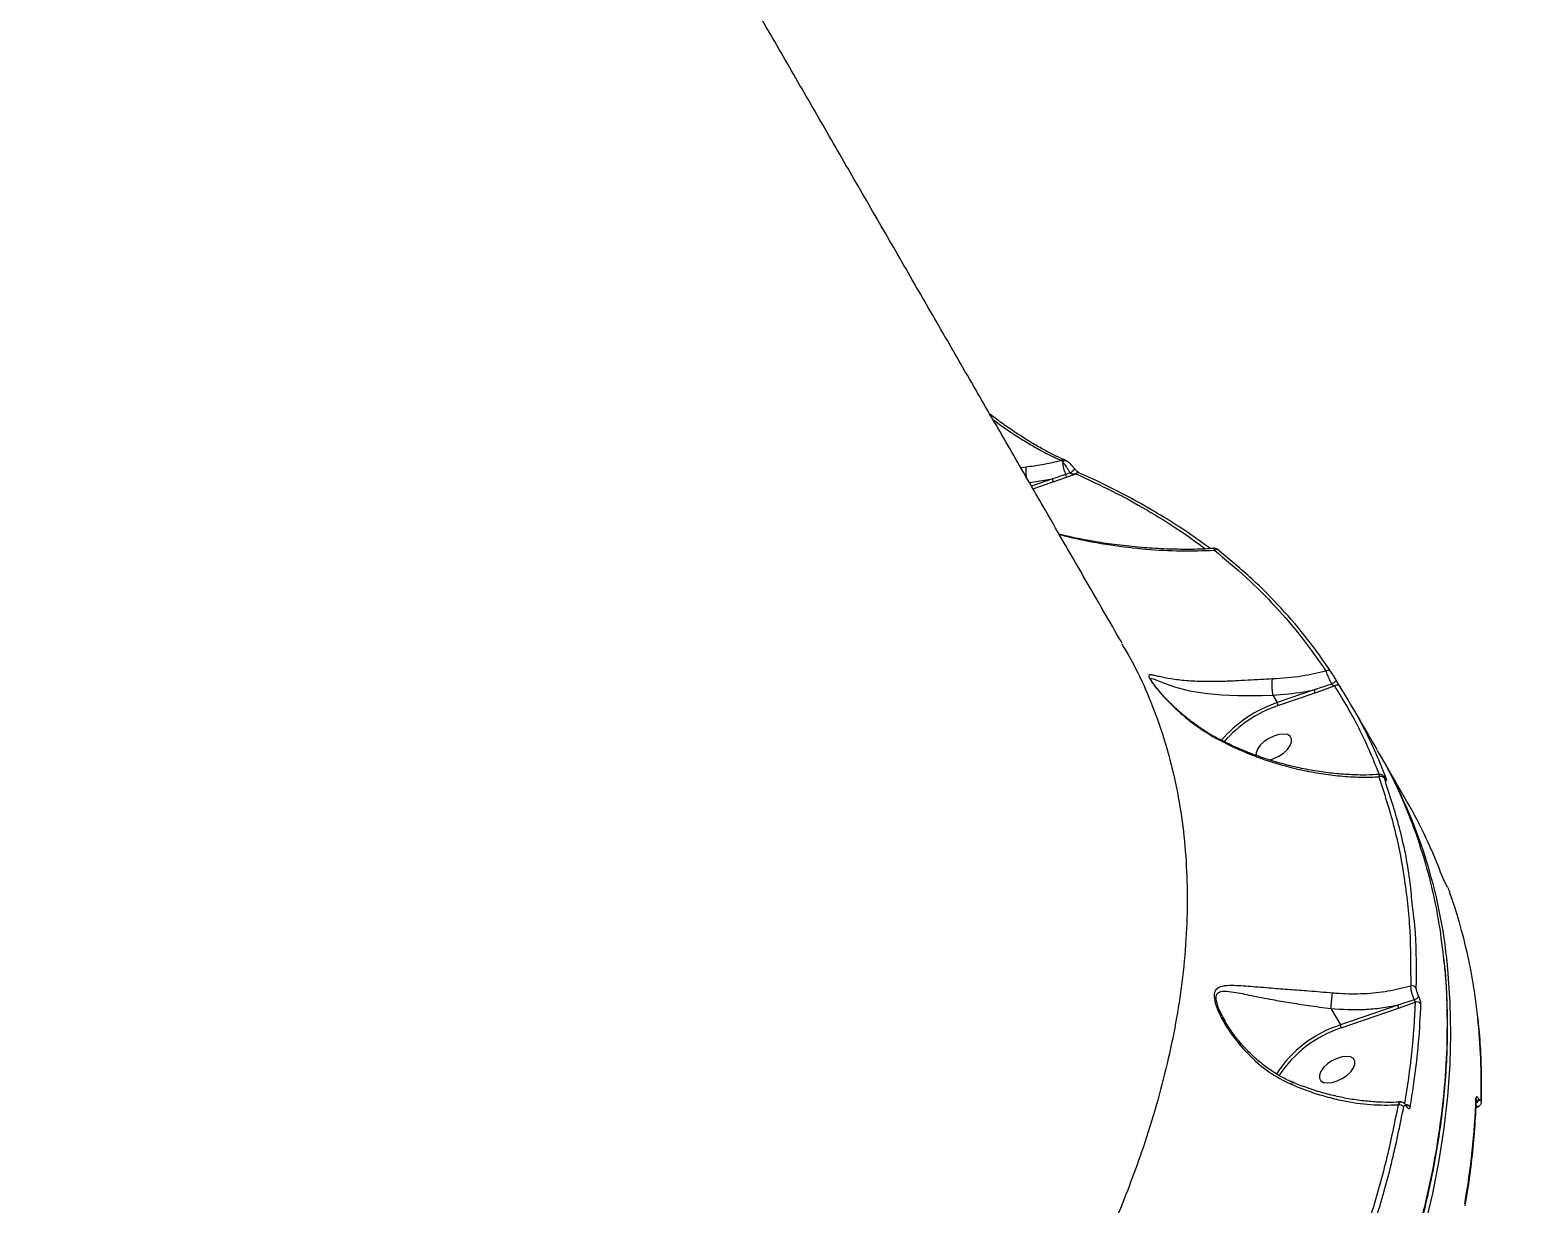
# Model space of a CAD drawing. Header units: millimetres. Extents: x -10881 to 8954, y -8695 to 5624.
# Drawn here: x 2445 to 2786.4, y -2293.9 to -2027.7 of the extents above; entities that cross this region are included whole.
import ezdxf

# ---------------------------------------------------------------- set-up
doc = ezdxf.new("R2010")
doc.units = ezdxf.units.MM
for name, color, linetype in [('DIKOM_ОБЪЕКТ', 7, 'Continuous'), ('DIKOM_РАЗМЕР_ЗОНА', 7, 'Continuous'), ('DIKOM_РАЗМЕР_ОБЪЕКТА', 7, 'Continuous')]:
    doc.layers.add(name, color=color, linetype=linetype)
doc.styles.add('style1', font='arial.ttf', dxfattribs={"width": 0.8})
doc.dimstyles.new('1-50', dxfattribs={"dimtxt": 300, "dimasz": 200, "dimexe": 100, "dimexo": 0, "dimgap": 100, "dimtad": 1, "dimtxsty": 'style1', "dimcen": 200, "dimclrd": 7, "dimclre": 7, "dimclrt": 7, "dimadec": 1, "dimazin": 2, "dimtfac": 1, "dimtmove": 0, "dimatfit": 2, "dimfxl": 0, "dimlwd": 25, "dimlwe": 18, "dimarcsym": 0})

# ---------------------------------------------------------------- blocks, each defined once
blk = doc.blocks.new('*D10')
at = {"layer": 'Defpoints', "color": 0, "transparency": 16777216}
for p in [(-7152.73, 2730.8), (7385.22, 911.28), (7385.22, -7693.77)]:
    blk.add_point(p, dxfattribs=at)
at = {"layer": 'DIKOM_РАЗМЕР_ОБЪЕКТА', "color": 7, "lineweight": 18, "transparency": 16777216}
for p, q in [((-7152.73, 2730.8), (-7152.73, -7793.77)), ((7385.22, 911.28), (7385.22, -7793.77))]:
    blk.add_line(p, q, dxfattribs=at)
at = {"layer": 'DIKOM_РАЗМЕР_ОБЪЕКТА', "color": 7, "lineweight": 25, "transparency": 16777216}
blk.add_line((-6952.73, -7693.77), (7185.22, -7693.77), dxfattribs=at)
at = {"layer": 'DIKOM_РАЗМЕР_ОБЪЕКТА', "color": 7, "transparency": 16777216}
for points in [[(-6952.73, -7660.43), (-6952.73, -7727.1), (-7152.73, -7693.77)], [(7185.22, -7660.43), (7185.22, -7727.1), (7385.22, -7693.77)]]:
    blk.add_solid(points, dxfattribs=at)
at = {"layer": 'DIKOM_РАЗМЕР_ОБЪЕКТА', "color": 7, "transparency": 16777216, "insert": (116.24, -7440.59), "char_height": 300, "attachment_point": 5, "style": 'style1'}
blk.add_mtext('14500', dxfattribs=at)
blk = doc.blocks.new('*D12')
at = {"layer": 'Defpoints', "color": 0, "transparency": 16777216}
for p in [(-9113.32, 3014.05), (8954.2, 2756.48), (8954.2, -8594.51)]:
    blk.add_point(p, dxfattribs=at)
at = {"layer": 'DIKOM_РАЗМЕР_ЗОНА', "color": 7, "lineweight": 18, "transparency": 16777216}
for p, q in [((-9113.32, 3014.05), (-9113.32, -8694.51)), ((8954.2, 2756.48), (8954.2, -8694.51))]:
    blk.add_line(p, q, dxfattribs=at)
at = {"layer": 'DIKOM_РАЗМЕР_ЗОНА', "color": 7, "lineweight": 25, "transparency": 16777216}
blk.add_line((-8913.32, -8594.51), (8754.2, -8594.51), dxfattribs=at)
at = {"layer": 'DIKOM_РАЗМЕР_ЗОНА', "color": 7, "transparency": 16777216}
for points in [[(-8913.32, -8561.18), (-8913.32, -8627.85), (-9113.32, -8594.51)], [(8754.2, -8561.18), (8754.2, -8627.85), (8954.2, -8594.51)]]:
    blk.add_solid(points, dxfattribs=at)
at = {"layer": 'DIKOM_РАЗМЕР_ЗОНА', "color": 7, "transparency": 16777216, "insert": (-79.56, -8341.34), "char_height": 300, "attachment_point": 5, "style": 'style1'}
blk.add_mtext('18000', dxfattribs=at)

msp = doc.modelspace()

# ---------------------------------------------------------------- linework, layer by layer
at = {"layer": 'DIKOM_ОБЪЕКТ', "color": 7, "linetype": 'Continuous', "lineweight": 15}
for p, q in [((2670.856, -2126.827), (2669.622, -2126.981)), ((2678.825, -2125.341), (2679.112, -2125.665)), ((2671.565, -2130.346), (2676.786, -2129.498)), ((2676.786, -2129.498), (2672.025, -2131.142)), ((2672.376, -2131.752), (2676.968, -2130.165)), ((2676.968, -2130.165), (2679.947, -2129.126)), ((2680.807, -2128.155), (2679.785, -2128.502)), ((2679.947, -2129.126), (2682.114, -2128.368)), ((2736.154, -2177.337), (2727.751, -2180.24)), ((2727.933, -2180.908), (2736.337, -2178.005)), ((2736.337, -2178.005), (2740.777, -2176.452)), ((2726.773, -2178.545), (2726.774, -2178.549)), ((2726.774, -2178.549), (2727.751, -2180.24)), ((2757.178, -2202.624), (2751.392, -2192.603)), ((2766.224, -2221.814), (2766.18, -2221.738)), ((2766.18, -2221.738), (2766.2, -2221.781)), ((2766.2, -2221.781), (2766.244, -2221.857)), ((2766.224, -2221.814), (2766.244, -2221.857)), ((2739.941, -2249.617), (2742.083, -2253.327)), ((2755.085, -2248.836), (2742.083, -2253.327)), ((2742.268, -2253.994), (2755.268, -2249.504)), ((2758.817, -2247.596), (2755.085, -2248.836)), ((2755.268, -2249.504), (2759.033, -2248.185)), ((2716.001, -2252.466), (2715.66, -2251.849)), ((2772.93, -2270.257), (2772.93, -2270.259)), ((2773.528, -2270.168), (2773.504, -2270.127)), ((2757.095, -2271.639), (2757.104, -2271.653)), ((2772.831, -2272.088), (2773.415, -2271.808))]:
    msp.add_line(p, q, dxfattribs=at)
at = {"layer": 'DIKOM_ОБЪЕКТ', "color": 7, "linetype": 'Continuous', "lineweight": 15, "flags": 128}
for points in [[(2679.582, -2125.221), (2679.57, -2125.216), (2679.508, -2125.194)], [(2681.757, -2127.121), (2681.781, -2127.206), (2681.748, -2127.345), (2681.648, -2127.509), (2681.49, -2127.687), (2681.285, -2127.863), (2681.051, -2128.024), (2680.807, -2128.155)], [(2714.68, -2145.901), (2714.588, -2145.773), (2714.507, -2145.696)], [(2699.3, -2175.355), (2699.181, -2175.154), (2699.137, -2175.05), (2699.145, -2174.751), (2699.745, -2174.855), (2700.645, -2175.223), (2701.752, -2175.687), (2704.49, -2176.664), (2707.877, -2177.531), (2711.959, -2178.18), (2715.194, -2178.461), (2718.824, -2178.597), (2721.475, -2178.612), (2724.275, -2178.583), (2726.772, -2178.545), (2726.773, -2178.545), (2726.773, -2178.545)], [(2741.067, -2175.035), (2741.093, -2175.126), (2741.067, -2175.241), (2740.99, -2175.375), (2740.867, -2175.518), (2740.706, -2175.663), (2740.515, -2175.802), (2740.306, -2175.925), (2740.092, -2176.026)], [(2728.167, -2192.378), (2729.218, -2191.663), (2730.09, -2190.843), (2730.712, -2189.985), (2731.034, -2189.158), (2731.031, -2188.429), (2730.701, -2187.858), (2730.072, -2187.49), (2729.195, -2187.356), (2728.14, -2187.466), (2726.994, -2187.811), (2725.85, -2188.364), (2724.799, -2189.079), (2723.927, -2189.899), (2723.304, -2190.757), (2722.982, -2191.584), (2722.968, -2192.231)], [(2725.987, -2193.252), (2727.022, -2192.931), (2728.167, -2192.378)], [(2761.234, -2299.072), (2763.011, -2291.522), (2764.472, -2284.066), (2765.615, -2276.709), (2766.441, -2269.459), (2766.947, -2262.32), (2767.133, -2255.3), (2767.001, -2248.404), (2766.548, -2241.638), (2766.363, -2239.75)], [(2742.499, -2265.465), (2743.55, -2264.75), (2744.422, -2263.93), (2745.044, -2263.072), (2745.367, -2262.245), (2745.363, -2261.516), (2745.033, -2260.945), (2744.404, -2260.577), (2743.527, -2260.443), (2742.473, -2260.553), (2741.327, -2260.898), (2740.182, -2261.45), (2739.131, -2262.166), (2738.259, -2262.985), (2737.636, -2263.844), (2737.314, -2264.67), (2737.318, -2265.399), (2737.648, -2265.97), (2738.277, -2266.338), (2739.154, -2266.473), (2740.208, -2266.363), (2741.354, -2266.018), (2742.499, -2265.465)]]:
    msp.add_lwpolyline(points, dxfattribs=at)
at = {"layer": 'DIKOM_ОБЪЕКТ', "color": 7, "linetype": 'Continuous', "lineweight": 15}
for centre, radius, start, end in [((2679.313, -2125.949), 0.779, 75.52057, 128.74862), ((2679.702, -2126.13), 0.751, 65.74747, 141.76354), ((2687.205, -2125.244), 8.104, 182.9744, 203.70579), ((2675.658, -2130.165), 1.31, 359.97655, 30.61205), ((2678.633, -2129.135), 1.314, 0.40053, 28.77388), ((2682.665, -2128.928), 0.786, 70.02915, 134.50538), ((2714.008, -2146.39), 0.854, 54.28742, 124.7849), ((2739.282, -2173.846), 0.906, 34.1714, 121.32365), ((2735.027, -2178.005), 1.31, 359.97655, 30.61205), ((2741.306, -2177.209), 0.924, 34.64294, 124.92284), ((2737.252, -2208.077), 29.414, 108.84562, 139.01301), ((2737.381, -2208.255), 28.933, 109.05835, 138.51965), ((2726.623, -2180.907), 1.31, 359.97694, 30.61134), ((2648.915, -2251.093), 117.994, 5.51672, 29.71629), ((2751.25, -2197.929), 0.978, 34.66042, 117.18426), ((2751.842, -2197.971), 0.802, 30.6938, 65.47057), ((2659.73, -2258.843), 112.502, 20.32933, 29.98072), ((2649.953, -2264.288), 123.937, 5.85056, 19.38685), ((2758.39, -2245.58), 1.102, 34.55973, 109.40911), ((2753.957, -2249.503), 1.31, 359.97655, 30.61205), ((2758.403, -2246.044), 1.607, 284.91547, 333.0022), ((2759.449, -2249.216), 1.111, 34.61448, 111.94427), ((2750.326, -2279.103), 27.062, 107.73356, 147.22304), ((2740.939, -2254.004), 1.33, 0.44036, 30.61744), ((2630.414, -2266.583), 143.608, 358.50277, 5.96656), ((2750.545, -2279.349), 26.672, 108.07879, 147.04331), ((2599.808, -2263.703), 173.137, 349.95979, 357.95485), ((2772.237, -2270.234), 0.694, 358.35774, 30.5677), ((2772.427, -2269.922), 1.128, 294.51682, 347.41278), ((2772.414, -2269.886), 1.116, 295.61239, 347.51946), ((2773.374, -2270.689), 0.696, 358.79785, 30.52525), ((2755.48, -2272.564), 1.169, 34.16016, 105.01594), ((2756.953, -2272.563), 1.129, 33.39293, 92.78145), ((2756.733, -2271.884), 0.437, 354.70303, 31.90256)]:
    msp.add_arc(centre, radius, start, end, dxfattribs=at)
for points, knots in [([(2692.642, -2166.849), (2692.356, -2166.354), (2689.729, -2161.805), (2684.695, -2153.087), (2677.538, -2140.691), (2670.308, -2128.17), (2663.018, -2115.544), (2655.669, -2102.815), (2648.263, -2089.988), (2640.803, -2077.068), (2633.293, -2064.062), (2625.736, -2050.973), (2618.134, -2037.807), (2610.491, -2024.569), (2602.809, -2011.265), (2595.093, -1997.899), (2587.343, -1984.477), (2580.016, -1971.786), (2575.261, -1963.55), (2573.108, -1959.822)], [0, 0, 0, 0, 0.0076671, 0.0703655, 0.1330639, 0.1957625, 0.2584611, 0.3211598, 0.3838585, 0.4465573, 0.5092562, 0.5719551, 0.6346541, 0.6973531, 0.7600522, 0.8227512, 0.8854504, 0.9481495, 1, 1, 1, 1]), ([(2679.512, -2125.183), (2679.439, -2125.154), (2678.669, -2124.843), (2677.041, -2124.053), (2674.634, -2122.8), (2672.072, -2121.321), (2669.405, -2119.657), (2666.651, -2117.803), (2664.381, -2116.197), (2663.02, -2115.155), (2662.614, -2114.843)], [0, 0, 0, 0, 0.0157881, 0.167472, 0.3206175, 0.4746111, 0.6287892, 0.7824278, 0.9350505, 1, 1, 1, 1]), ([(2663.291, -2116.017), (2663.53, -2116.196), (2665.759, -2117.874), (2668.908, -2119.956), (2672.616, -2122.203), (2675.696, -2123.906), (2677.669, -2124.811), (2678.825, -2125.341)], [0, 0, 0, 0, 0.041493, 0.3884836, 0.5665839, 0.7460188, 1, 1, 1, 1]), ([(2670.948, -2129.278), (2670.928, -2129.133), (2670.871, -2128.712), (2670.823, -2128.005), (2670.812, -2127.345), (2670.835, -2126.986), (2670.853, -2126.851), (2670.856, -2126.827)], [0, 0, 0, 0, 0.1547208, 0.4473644, 0.7400092, 0.9535904, 1, 1, 1, 1]), ([(2678.825, -2125.341), (2677.36, -2125.703), (2674.753, -2126.346), (2672.042, -2126.681), (2670.856, -2126.827)], [0, 0, 0, 0, 0.5623929, 1, 1, 1, 1]), ([(2679.112, -2125.665), (2679.242, -2125.827), (2679.527, -2126.182), (2679.995, -2126.848), (2680.449, -2127.545), (2680.685, -2127.948), (2680.807, -2128.155)], [0, 0, 0, 0, 0.2543422, 0.5586974, 0.7734627, 1, 1, 1, 1]), ([(2680.103, -2125.502), (2680.009, -2125.442), (2679.835, -2125.33), (2679.656, -2125.268), (2679.574, -2125.24)], [0, 0, 0, 0, 0.5424799, 1, 1, 1, 1]), ([(2681.141, -2126.374), (2681.026, -2126.256), (2680.716, -2125.941), (2680.328, -2125.621), (2680.067, -2125.496), (2680.002, -2125.464)], [0, 0, 0, 0, 0.3077419, 0.8266792, 1, 1, 1, 1]), ([(2681.757, -2127.121), (2681.756, -2127.12), (2681.638, -2126.919), (2681.421, -2126.647), (2681.195, -2126.426), (2681.141, -2126.374)], [0, 0, 0, 0, 0.0074088, 0.7629888, 1, 1, 1, 1]), ([(2679.785, -2128.502), (2679.483, -2128.605), (2678.485, -2128.942), (2677.484, -2129.269), (2676.786, -2129.498)], [0, 0, 0, 0, 0.3030029, 1, 1, 1, 1]), ([(2680.807, -2128.155), (2680.831, -2128.176), (2680.875, -2128.213), (2680.996, -2128.273), (2681.212, -2128.34), (2681.565, -2128.387), (2681.88, -2128.388), (2682.073, -2128.372), (2682.114, -2128.368)], [0, 0, 0, 0, 0.0644764, 0.1180643, 0.268991, 0.5294818, 0.8996044, 1, 1, 1, 1]), ([(2681.997, -2127.43), (2681.946, -2127.37), (2681.855, -2127.266), (2681.788, -2127.165), (2681.759, -2127.122)], [0, 0, 0, 0, 0.5732895, 1, 1, 1, 1]), ([(2682.94, -2128.19), (2682.913, -2128.178), (2682.835, -2128.143), (2682.597, -2127.993), (2682.307, -2127.751), (2682.089, -2127.542), (2682.004, -2127.439), (2681.997, -2127.43)], [0, 0, 0, 0, 0.15965655, 0.44950733, 0.75847879, 0.97969465, 1, 1, 1, 1]), ([(2682.114, -2128.368), (2684.89, -2129.645), (2690.444, -2132.201), (2698.245, -2136.498), (2705.323, -2140.858), (2709.566, -2143.964), (2711.513, -2145.39)], [0, 0, 0, 0, 0.2590535, 0.5184601, 0.7789363, 1, 1, 1, 1]), ([(2712.572, -2145.321), (2710.885, -2144.093), (2707.484, -2141.617), (2702.064, -2138.138), (2696.407, -2134.82), (2690.495, -2131.721), (2685.997, -2129.522), (2683.398, -2128.418), (2682.923, -2128.216)], [0, 0, 0, 0, 0.1895128, 0.3819779, 0.5738213, 0.7652461, 0.9571403, 1, 1, 1, 1]), ([(2713.366, -2145.269), (2712.696, -2145.317), (2710.446, -2145.479), (2706.464, -2145.517), (2701.411, -2145.391), (2696.175, -2145.02), (2691.01, -2144.453), (2685.869, -2143.661), (2681.696, -2142.877), (2679.139, -2142.237), (2678.311, -2142.03)], [0, 0, 0, 0, 0.0610435, 0.2049628, 0.3516545, 0.5010822, 0.6530694, 0.7883747, 0.9314403, 1, 1, 1, 1]), ([(2678.353, -2142.102), (2679.365, -2142.364), (2683.278, -2143.377), (2689.879, -2144.528), (2698.067, -2145.503), (2705.944, -2145.932), (2710.997, -2145.77), (2713.521, -2145.688)], [0, 0, 0, 0, 0.0833328, 0.3220557, 0.5479034, 0.7741355, 1, 1, 1, 1]), ([(2713.365, -2145.251), (2713.358, -2145.244), (2713.322, -2145.209), (2713.397, -2145.401), (2713.496, -2145.631), (2713.521, -2145.688)], [0, 0, 0, 0, 0.15794811, 0.78800483, 1, 1, 1, 1]), ([(2714.504, -2145.7), (2714.456, -2145.66), (2714.282, -2145.518), (2714.024, -2145.368), (2713.677, -2145.222), (2713.443, -2145.238), (2713.362, -2145.243)], [0, 0, 0, 0, 0.1588685, 0.5703432, 0.851066, 1, 1, 1, 1]), ([(2713.521, -2145.688), (2715.972, -2147.722), (2720.879, -2151.794), (2727.472, -2158.459), (2733.547, -2165.499), (2737.055, -2170.546), (2738.81, -2173.071)], [0, 0, 0, 0, 0.2488778, 0.4982002, 0.748873, 1, 1, 1, 1]), ([(2740.032, -2173.337), (2738.288, -2170.828), (2734.798, -2165.807), (2728.734, -2158.77), (2722.112, -2152.066), (2717.159, -2147.957), (2714.68, -2145.901)], [0, 0, 0, 0, 0.2488775, 0.4981996, 0.7488726, 1, 1, 1, 1]), ([(2692.555, -2166.899), (2693.798, -2169.072), (2696.417, -2173.65), (2699.596, -2181.099), (2702.382, -2189.07), (2704.561, -2197.392), (2706.145, -2206.032), (2707.116, -2215.01), (2707.462, -2224.288), (2707.171, -2233.863), (2706.266, -2243.382), (2704.814, -2252.797), (2702.881, -2262.077), (2700.416, -2271.524), (2697.612, -2280.51), (2694.588, -2288.976), (2691.444, -2296.902), (2687.959, -2304.901), (2683.271, -2314.789), (2677.724, -2325.355), (2671.221, -2336.584), (2664.952, -2346.622), (2658.204, -2356.699), (2651.446, -2366.153), (2644.796, -2374.951), (2638.338, -2383.099), (2631.591, -2391.233), (2622.97, -2401.18), (2612.948, -2412.104), (2601.381, -2423.953), (2590.074, -2434.923), (2578.289, -2445.766), (2566.067, -2456.441), (2553.441, -2466.923), (2540.423, -2477.19), (2527.039, -2487.264), (2517.831, -2493.768), (2513.222, -2497.023)], [0, 0, 0, 0, 0.026713, 0.0562882, 0.086008, 0.1157796, 0.1458602, 0.1759947, 0.2064439, 0.236949, 0.2676075, 0.2953871, 0.3231668, 0.3511181, 0.3790694, 0.4016618, 0.4242542, 0.4469388, 0.4696233, 0.5077039, 0.5354175, 0.5631311, 0.5910158, 0.6189006, 0.6414389, 0.6639772, 0.6866073, 0.7092374, 0.7472261, 0.7786613, 0.8101585, 0.8417498, 0.8734042, 0.9049426, 0.9365438, 0.96824, 1, 1, 1, 1]), ([(2726.685, -2174.872), (2725.796, -2174.913), (2723.945, -2174.999), (2721.105, -2175.167), (2717.917, -2175.34), (2714.529, -2175.47), (2710.736, -2175.489), (2707.011, -2175.308), (2703.656, -2174.887), (2701.404, -2174.421), (2699.985, -2174.088), (2699.111, -2173.916), (2698.629, -2173.971), (2698.667, -2174.468), (2699.186, -2175.382), (2700.198, -2176.748), (2701.534, -2178.338), (2703.903, -2180.887), (2707.543, -2184.203), (2711.391, -2186.921), (2713.706, -2188.209), (2714.176, -2188.47)], [0, 0, 0, 0, 0.0399715, 0.083299, 0.1277351, 0.1880435, 0.2502378, 0.3338835, 0.4199859, 0.5013491, 0.5428288, 0.5846608, 0.6297904, 0.6581297, 0.6869604, 0.7180466, 0.7529296, 0.7887563, 0.8810067, 0.9758693, 1, 1, 1, 1]), ([(2726.773, -2178.545), (2726.745, -2178.303), (2726.689, -2177.818), (2726.637, -2176.961), (2726.615, -2176.127), (2726.629, -2175.422), (2726.66, -2175.041), (2726.681, -2174.895), (2726.685, -2174.872)], [0, 0, 0, 0, 0.1975765, 0.3951529, 0.5927296, 0.7903069, 0.9681074, 1, 1, 1, 1]), ([(2738.81, -2173.071), (2736.997, -2173.503), (2733.06, -2174.441), (2728.919, -2174.721), (2726.685, -2174.872)], [0, 0, 0, 0, 0.4604881, 1, 1, 1, 1]), ([(2738.81, -2173.071), (2738.828, -2173.13), (2738.894, -2173.344), (2739.078, -2173.839), (2739.384, -2174.563), (2739.734, -2175.326), (2739.972, -2175.791), (2740.092, -2176.026)], [0, 0, 0, 0, 0.09029925, 0.33221618, 0.5590657, 0.77758408, 1, 1, 1, 1]), ([(2741.067, -2175.035), (2740.986, -2174.896), (2740.823, -2174.619), (2740.558, -2174.177), (2740.305, -2173.764), (2740.13, -2173.487), (2740.053, -2173.369), (2740.032, -2173.337)], [0, 0, 0, 0, 0.216891, 0.4334722, 0.6619726, 0.9080849, 1, 1, 1, 1]), ([(2714.255, -2188.33), (2713.613, -2187.99), (2712.007, -2187.14), (2709.561, -2185.501), (2706.892, -2183.457), (2704.608, -2181.429), (2702.794, -2179.628), (2701.539, -2178.265), (2700.606, -2177.169), (2699.948, -2176.327), (2699.53, -2175.745), (2699.324, -2175.417), (2699.296, -2175.365), (2699.293, -2175.359)], [0, 0, 0, 0, 0.1017028, 0.2540697, 0.4118015, 0.5745432, 0.6861829, 0.7771092, 0.8461265, 0.9068583, 0.9565648, 0.9948472, 1, 1, 1, 1]), ([(2726.774, -2178.549), (2729.128, -2178.365), (2732.299, -2178.116), (2735.364, -2177.497), (2736.154, -2177.337)], [0, 0, 0, 0, 0.7421802, 1, 1, 1, 1]), ([(2740.092, -2176.026), (2739.024, -2176.388), (2737.714, -2176.832), (2736.398, -2177.258), (2736.154, -2177.337)], [0, 0, 0, 0, 0.8148012, 1, 1, 1, 1]), ([(2740.092, -2176.026), (2740.121, -2176.062), (2740.157, -2176.105), (2740.246, -2176.188), (2740.363, -2176.277), (2740.537, -2176.373), (2740.677, -2176.428), (2740.755, -2176.447), (2740.777, -2176.452)], [0, 0, 0, 0, 0.1522482, 0.1824919, 0.3869018, 0.6239511, 0.8956515, 1, 1, 1, 1]), ([(2740.777, -2176.452), (2742.784, -2179.769), (2746.663, -2186.18), (2749.515, -2193.163), (2750.892, -2196.533)], [0, 0, 0, 0, 0.51732927, 1, 1, 1, 1]), ([(2742.065, -2176.684), (2742.045, -2176.653), (2741.972, -2176.538), (2741.807, -2176.272), (2741.564, -2175.872), (2741.305, -2175.442), (2741.147, -2175.171), (2741.067, -2175.035)], [0, 0, 0, 0, 0.0918816, 0.335558, 0.5630753, 0.7814373, 1, 1, 1, 1]), ([(2752.532, -2197.562), (2752.409, -2197.238), (2751.792, -2195.618), (2749.977, -2191.2), (2746.789, -2184.459), (2743.641, -2179.277), (2742.065, -2176.684)], [0, 0, 0, 0, 0.0441412, 0.2207137, 0.6100127, 1, 1, 1, 1]), ([(2750.532, -2191.114), (2749.759, -2189.775), (2747.83, -2186.435), (2745.875, -2183.05), (2744.704, -2181.021)], [0, 0, 0, 0, 0.4007041, 1, 1, 1, 1]), ([(2714.243, -2188.354), (2714.237, -2188.362), (2714.23, -2188.372), (2714.184, -2188.455), (2714.176, -2188.47)], [0, 0, 0, 0, 0.8272768, 1, 1, 1, 1]), ([(2714.176, -2188.47), (2714.895, -2188.846), (2716.815, -2189.852), (2720.023, -2191.308), (2725.096, -2193.301), (2730.469, -2194.912), (2736.023, -2196.087), (2740.47, -2196.745), (2744.882, -2197.105), (2748.323, -2197.161), (2750.269, -2197.08), (2750.802, -2197.058)], [0, 0, 0, 0, 0.0601169, 0.1606253, 0.2618619, 0.4689752, 0.5879989, 0.7078536, 0.830228, 0.9534373, 1, 1, 1, 1]), ([(2751.055, -2196.527), (2750.025, -2196.58), (2747.775, -2196.696), (2744.165, -2196.597), (2740.274, -2196.286), (2736.305, -2195.739), (2732.317, -2194.965), (2728.359, -2193.969), (2724.492, -2192.774), (2720.75, -2191.386), (2717.329, -2189.923), (2715.209, -2188.83), (2714.251, -2188.336)], [0, 0, 0, 0, 0.0894953, 0.1955475, 0.3020421, 0.4088461, 0.5157808, 0.6204527, 0.7230441, 0.8230018, 0.9200384, 1, 1, 1, 1]), ([(2750.459, -2191.156), (2751.027, -2192.097), (2753.185, -2195.664), (2756.261, -2202.25), (2759.677, -2210.915), (2762.36, -2219.988), (2764.337, -2228.954), (2765.084, -2235.036), (2765.429, -2237.853)], [0, 0, 0, 0, 0.0681957, 0.2587725, 0.4496959, 0.6416724, 0.8340032, 1, 1, 1, 1]), ([(2751.057, -2196.559), (2751.008, -2196.562), (2750.877, -2196.569), (2750.817, -2196.815), (2750.805, -2197.024), (2750.802, -2197.058)], [0, 0, 0, 0, 0.3369856, 0.8898305, 1, 1, 1, 1]), ([(2750.802, -2197.058), (2751.998, -2200.712), (2754.392, -2208.029), (2756.659, -2219.69), (2758.029, -2231.812), (2758.026, -2240.294), (2758.024, -2244.541)], [0, 0, 0, 0, 0.24825272, 0.49719376, 0.74824086, 1, 1, 1, 1]), ([(2752.21, -2197.328), (2752.168, -2197.259), (2752.059, -2197.08), (2751.938, -2196.919), (2751.722, -2196.712), (2751.459, -2196.576), (2751.227, -2196.509), (2751.088, -2196.534), (2751.056, -2196.539)], [0, 0, 0, 0, 0.1678345, 0.4365389, 0.6108804, 0.7645489, 0.9472999, 1, 1, 1, 1]), ([(2752.054, -2197.372), (2752.02, -2197.265), (2751.959, -2197.077), (2751.998, -2197.047), (2752.1, -2197.162), (2752.212, -2197.332), (2752.28, -2197.444), (2752.291, -2197.463)], [0, 0, 0, 0, 0.3277202, 0.573894, 0.77963, 0.9627747, 1, 1, 1, 1]), ([(2758.368, -2225.657), (2758.202, -2223.881), (2757.653, -2218.017), (2755.656, -2208.518), (2753.256, -2201.091), (2752.054, -2197.372)], [0, 0, 0, 0, 0.1782988, 0.5885675, 1, 1, 1, 1]), ([(2752.409, -2197.633), (2752.408, -2197.632), (2752.406, -2197.63), (2752.359, -2197.562), (2752.297, -2197.467), (2752.241, -2197.369), (2752.224, -2197.339)], [0, 0, 0, 0, 0.1661408, 0.4587939, 0.8372664, 1, 1, 1, 1]), ([(2752.291, -2197.463), (2752.305, -2197.487), (2752.377, -2197.606), (2752.494, -2197.782), (2752.598, -2197.898), (2752.634, -2197.86), (2752.568, -2197.668), (2752.532, -2197.562)], [0, 0, 0, 0, 0.0440727, 0.2245474, 0.4337722, 0.6875081, 1, 1, 1, 1]), ([(2765.224, -2219.758), (2765.23, -2219.775), (2765.278, -2219.901), (2765.392, -2220.175), (2765.59, -2220.609), (2765.796, -2221.029), (2766.005, -2221.434), (2766.135, -2221.665), (2766.2, -2221.781)], [0, 0, 0, 0, 0.0392374, 0.287234, 0.4951935, 0.6709996, 0.8353028, 1, 1, 1, 1]), ([(2766.244, -2221.857), (2766.286, -2221.932), (2766.371, -2222.082), (2766.505, -2222.343), (2766.636, -2222.61), (2766.759, -2222.882), (2766.829, -2223.055), (2766.858, -2223.136), (2766.863, -2223.148)], [0, 0, 0, 0, 0.1673343, 0.3344543, 0.509132, 0.7130655, 0.9577286, 1, 1, 1, 1]), ([(2759.298, -2244.955), (2759.337, -2240.742), (2759.399, -2234.156), (2758.641, -2227.908), (2758.368, -2225.657)], [0, 0, 0, 0, 0.6396764, 1, 1, 1, 1]), ([(2765.429, -2237.853), (2765.475, -2238.177), (2765.959, -2241.627), (2766.27, -2248.487), (2766.308, -2258.438), (2765.614, -2268.758), (2764.257, -2279.387), (2762.196, -2290.335), (2759.442, -2301.52), (2756.036, -2312.775), (2752.016, -2324.06), (2747.409, -2335.361), (2742.166, -2346.808), (2736.253, -2358.453), (2729.67, -2370.266), (2722.403, -2382.241), (2714.5, -2394.287), (2706.078, -2406.227), (2697.186, -2418.023), (2687.853, -2429.669), (2677.971, -2441.299), (2667.491, -2452.962), (2656.428, -2464.625), (2644.775, -2476.277), (2632.614, -2487.827), (2619.454, -2499.711), (2605.277, -2511.86), (2590.046, -2524.218), (2574.292, -2536.328), (2558.034, -2548.166), (2541.467, -2559.592), (2524.661, -2570.561), (2509.468, -2579.984), (2499.766, -2585.666), (2495.816, -2587.979)], [0, 0, 0, 0, 0.0031966, 0.034019, 0.065002, 0.0960389, 0.1276947, 0.159408, 0.1912963, 0.2232435, 0.2540131, 0.2848355, 0.3158184, 0.3468553, 0.3785111, 0.4102244, 0.4421127, 0.4740599, 0.5048294, 0.5356518, 0.5666347, 0.5976715, 0.6293273, 0.6610406, 0.6929289, 0.724876, 0.7607266, 0.7965772, 0.8325115, 0.8687011, 0.9049768, 0.9402916, 0.9756864, 1, 1, 1, 1]), ([(2496.049, -2588.386), (2497.435, -2587.588), (2502.179, -2584.858), (2510.195, -2580.048), (2520.074, -2573.974), (2529.819, -2567.781), (2539.416, -2561.491), (2548.865, -2555.102), (2558.169, -2548.612), (2567.334, -2542.02), (2576.361, -2535.322), (2585.253, -2528.518), (2594.013, -2521.606), (2602.642, -2514.584), (2611.144, -2507.448), (2619.511, -2500.205), (2627.715, -2492.879), (2635.722, -2485.499), (2643.51, -2478.086), (2651.074, -2470.643), (2658.42, -2463.168), (2665.55, -2455.657), (2672.467, -2448.11), (2679.173, -2440.522), (2685.669, -2432.894), (2691.957, -2425.222), (2698.039, -2417.503), (2703.913, -2409.739), (2709.565, -2401.95), (2714.97, -2394.168), (2720.108, -2386.419), (2724.974, -2378.714), (2729.57, -2371.049), (2733.899, -2363.421), (2737.963, -2355.827), (2741.764, -2348.264), (2745.302, -2340.732), (2748.578, -2333.228), (2751.593, -2325.749), (2754.346, -2318.295), (2756.833, -2310.879), (2759.043, -2303.529), (2760.965, -2296.275), (2762.598, -2289.13), (2763.941, -2282.093), (2764.996, -2275.162), (2765.765, -2268.332), (2766.247, -2261.604), (2766.446, -2254.973), (2766.347, -2248.445), (2766.051, -2242.824), (2765.67, -2239.429), (2765.524, -2238.133)], [0, 0, 0, 0, 0.0084971, 0.0290904, 0.0496899, 0.0701914, 0.0905983, 0.1109338, 0.1312211, 0.1514836, 0.1717443, 0.1920218, 0.2123361, 0.2327104, 0.2531676, 0.2737309, 0.2943404, 0.3148789, 0.3353156, 0.3556742, 0.3759778, 0.3962497, 0.416513, 0.4367887, 0.4570943, 0.4774529, 0.4978877, 0.5184217, 0.539039, 0.5596266, 0.5800991, 0.6004864, 0.6208117, 0.6410981, 0.6613687, 0.6816465, 0.701947, 0.7222928, 0.742707, 0.7632122, 0.78382, 0.8044246, 0.8249286, 0.845338, 0.8656756, 0.8859639, 0.9062255, 0.926483, 0.9467555, 0.9670613, 0.9874233, 1, 1, 1, 1]), ([(2740.27, -2246.096), (2739.381, -2246.017), (2737.589, -2245.859), (2734.317, -2245.611), (2730.52, -2245.331), (2726.032, -2244.981), (2721.577, -2244.604), (2717.895, -2244.339), (2715.348, -2244.454), (2713.972, -2245.014), (2713.401, -2246.16), (2713.51, -2247.89), (2714.399, -2250.414), (2716.001, -2253.405), (2718.547, -2257.1), (2722.145, -2261.072), (2726.474, -2264.57), (2729.645, -2266.136), (2730.94, -2266.776)], [0, 0, 0, 0, 0.0400994, 0.0808883, 0.149972, 0.2211627, 0.3125707, 0.4066966, 0.4681058, 0.5184496, 0.5509518, 0.5857536, 0.6308473, 0.6885498, 0.7478282, 0.8397944, 0.9345761, 1, 1, 1, 1]), ([(2715.66, -2251.849), (2715.386, -2251.38), (2714.669, -2250.149), (2714.045, -2248.432), (2713.889, -2247.27), (2713.973, -2246.506), (2714.29, -2245.992), (2714.956, -2245.712), (2716.083, -2245.597), (2718.289, -2245.883), (2721.887, -2246.635), (2726.18, -2247.489), (2730.553, -2248.246), (2734.185, -2248.798), (2737.358, -2249.248), (2739.074, -2249.488), (2739.939, -2249.611), (2739.939, -2249.611)], [0, 0, 0, 0, 0.0402528, 0.1054535, 0.1428105, 0.1538502, 0.1991597, 0.2355241, 0.2729342, 0.3663515, 0.5093472, 0.6559335, 0.7643818, 0.8752965, 0.9371916, 0.9999499, 1, 1, 1, 1]), ([(2739.939, -2249.611), (2739.961, -2249.37), (2740.003, -2248.887), (2740.082, -2248.032), (2740.16, -2247.201), (2740.221, -2246.579), (2740.254, -2246.243), (2740.267, -2246.123), (2740.27, -2246.096)], [0, 0, 0, 0, 0.2114821, 0.4229643, 0.6344468, 0.84593, 0.964786, 1, 1, 1, 1]), ([(2758.024, -2244.541), (2756.321, -2244.965), (2752.882, -2245.821), (2747.404, -2246.362), (2743.162, -2246.346), (2740.774, -2246.14), (2740.27, -2246.096)], [0, 0, 0, 0, 0.2991599, 0.6039868, 0.9163485, 1, 1, 1, 1]), ([(2758.024, -2244.541), (2758.022, -2244.579), (2758.014, -2244.785), (2758.057, -2245.266), (2758.225, -2246.035), (2758.485, -2246.859), (2758.706, -2247.35), (2758.817, -2247.596)], [0, 0, 0, 0, 0.0531619, 0.2899989, 0.5268294, 0.7633656, 1, 1, 1, 1]), ([(2759.835, -2246.773), (2759.764, -2246.627), (2759.621, -2246.334), (2759.449, -2245.844), (2759.333, -2245.387), (2759.297, -2245.101), (2759.298, -2244.978), (2759.298, -2244.955)], [0, 0, 0, 0, 0.236408, 0.4729314, 0.7098822, 0.9468304, 1, 1, 1, 1]), ([(2739.939, -2249.611), (2739.939, -2249.613), (2739.94, -2249.615), (2739.941, -2249.617), (2739.941, -2249.617)], [0, 0, 0, 0, 0.6548043, 1, 1, 1, 1]), ([(2739.941, -2249.617), (2742.483, -2249.752), (2746.306, -2249.955), (2751.362, -2249.503), (2753.841, -2249.059), (2755.085, -2248.836)], [0, 0, 0, 0, 0.4971338, 0.747535, 1, 1, 1, 1]), ([(2759.033, -2248.185), (2758.832, -2251.992), (2758.435, -2259.503), (2757.22, -2267.297), (2756.621, -2271.14)], [0, 0, 0, 0, 0.5069023, 1, 1, 1, 1]), ([(2757.896, -2271.941), (2757.965, -2271.537), (2758.31, -2269.515), (2759.061, -2264.555), (2759.931, -2257.129), (2760.219, -2251.434), (2760.363, -2248.584)], [0, 0, 0, 0, 0.0507678, 0.25384765, 0.6266954, 1, 1, 1, 1]), ([(2758.817, -2247.596), (2758.842, -2247.644), (2758.892, -2247.74), (2758.958, -2247.899), (2759.008, -2248.046), (2759.028, -2248.138), (2759.033, -2248.178), (2759.033, -2248.185)], [0, 0, 0, 0, 0.2355405, 0.4715874, 0.7082638, 0.9453562, 1, 1, 1, 1]), ([(2760.363, -2248.584), (2760.364, -2248.561), (2760.366, -2248.438), (2760.331, -2248.152), (2760.217, -2247.696), (2760.046, -2247.209), (2759.905, -2246.918), (2759.835, -2246.773)], [0, 0, 0, 0, 0.0545852, 0.2913569, 0.527817, 0.7639702, 1, 1, 1, 1]), ([(2731.301, -2266.31), (2731.001, -2266.191), (2729.832, -2265.729), (2727.874, -2264.638), (2725.418, -2263.033), (2723.026, -2261.106), (2720.722, -2258.878), (2718.684, -2256.542), (2717.035, -2254.264), (2716.06, -2252.738), (2715.664, -2251.964), (2715.618, -2251.876)], [0, 0, 0, 0, 0.0438562, 0.1706649, 0.3047794, 0.4453476, 0.5916893, 0.7453432, 0.872113, 0.9852877, 1, 1, 1, 1]), ([(2774.07, -2270.703), (2774.09, -2269.537), (2774.15, -2266.159), (2774.014, -2260.661), (2773.73, -2255.577), (2773.394, -2252.716), (2773.304, -2251.951)], [0, 0, 0, 0, 0.1823146, 0.5281209, 0.8738604, 1, 1, 1, 1]), ([(2731.277, -2266.375), (2731.25, -2266.378), (2731.193, -2266.382), (2731.05, -2266.592), (2730.955, -2266.751), (2730.94, -2266.776)], [0, 0, 0, 0, 0.42568871, 0.90806758, 1, 1, 1, 1]), ([(2730.94, -2266.776), (2732.283, -2267.322), (2734.878, -2268.378), (2738.796, -2269.589), (2743.485, -2270.715), (2749.071, -2271.548), (2753.124, -2271.473), (2755.177, -2271.436)], [0, 0, 0, 0, 0.164794, 0.3184402, 0.4735199, 0.7333093, 1, 1, 1, 1]), ([(2755.701, -2270.761), (2755.39, -2270.787), (2754.048, -2270.9), (2751.542, -2270.873), (2748.207, -2270.672), (2744.781, -2270.225), (2741.312, -2269.557), (2737.838, -2268.661), (2734.486, -2267.602), (2732.323, -2266.737), (2731.295, -2266.326)], [0, 0, 0, 0, 0.0416303, 0.1798374, 0.3189822, 0.458639, 0.5982233, 0.7371559, 0.8750151, 1, 1, 1, 1]), ([(2770.381, -2294.342), (2770.589, -2293.112), (2771.19, -2289.547), (2771.964, -2283.717), (2772.629, -2276.908), (2772.83, -2272.463), (2772.931, -2270.255)], [0, 0, 0, 0, 0.1498871, 0.434446, 0.7189739, 1, 1, 1, 1]), ([(2773.504, -2270.127), (2773.457, -2270.049), (2773.337, -2269.853), (2773.153, -2269.644), (2772.984, -2269.557), (2772.865, -2269.625), (2772.845, -2269.796), (2772.834, -2269.881)], [0, 0, 0, 0, 0.1407799, 0.3552888, 0.5700297, 0.7849624, 1, 1, 1, 1]), ([(2773.973, -2270.335), (2773.967, -2270.392), (2773.954, -2270.505), (2773.876, -2270.55), (2773.763, -2270.492), (2773.64, -2270.352), (2773.56, -2270.22), (2773.528, -2270.168)], [0, 0, 0, 0, 0.2142855, 0.4284468, 0.6429085, 0.8577318, 1, 1, 1, 1]), ([(2755.177, -2271.436), (2754.329, -2275.628), (2752.629, -2284.023), (2748.935, -2296.978), (2744.382, -2310.189), (2739.828, -2321.452), (2736.686, -2328.311), (2735.62, -2330.639)], [0, 0, 0, 0, 0.2200464, 0.4406219, 0.6628116, 0.885546, 1, 1, 1, 1]), ([(2736.85, -2331.242), (2737.919, -2328.909), (2741.042, -2322.09), (2745.575, -2310.887), (2750.133, -2297.698), (2753.864, -2284.658), (2755.586, -2276.162), (2756.447, -2271.908)], [0, 0, 0, 0, 0.1144547, 0.3345006, 0.5550758, 0.7772655, 1, 1, 1, 1]), ([(2755.718, -2270.866), (2755.612, -2270.893), (2755.387, -2270.951), (2755.25, -2271.268), (2755.177, -2271.436)], [0, 0, 0, 0, 0.4712322, 1, 1, 1, 1]), ([(2757.086, -2271.664), (2756.959, -2271.484), (2756.731, -2271.16), (2756.26, -2270.911), (2755.905, -2270.808), (2755.744, -2270.851), (2755.738, -2270.852)], [0, 0, 0, 0, 0.3978799, 0.7131116, 0.98965776, 1, 1, 1, 1]), ([(2756.447, -2271.908), (2756.475, -2271.812), (2756.529, -2271.619), (2756.699, -2271.532), (2756.908, -2271.614), (2757.073, -2271.789), (2757.157, -2271.91), (2757.168, -2271.925)], [0, 0, 0, 0, 0.2478617, 0.4958964, 0.7364511, 0.9670336, 1, 1, 1, 1]), ([(2757.147, -2271.709), (2757.148, -2271.71), (2757.154, -2271.715), (2757.133, -2271.694), (2757.106, -2271.654), (2757.096, -2271.639)], [0, 0, 0, 0, 0.16417939, 0.6796958, 1, 1, 1, 1]), ([(2757.168, -2271.925), (2757.178, -2271.938), (2757.263, -2272.06), (2757.431, -2272.239), (2757.644, -2272.322), (2757.816, -2272.234), (2757.869, -2272.039), (2757.896, -2271.941)], [0, 0, 0, 0, 0.0299153, 0.261791, 0.5039481, 0.7520215, 1, 1, 1, 1]), ([(2772.865, -2271.472), (2772.938, -2271.554), (2773.111, -2271.747), (2773.298, -2271.837), (2773.371, -2271.777), (2773.391, -2271.76)], [0, 0, 0, 0, 0.3455765, 0.81487226, 1, 1, 1, 1]), ([(2773.39, -2271.768), (2773.477, -2271.731), (2773.673, -2271.648), (2773.882, -2271.396), (2774.017, -2271.103), (2774.067, -2270.871), (2774.064, -2270.739), (2774.063, -2270.703)], [0, 0, 0, 0, 0.19907228, 0.45162204, 0.68051462, 0.91068716, 1, 1, 1, 1])]:
    msp.add_open_spline(points, degree=3, knots=knots, dxfattribs=at)

# ---------------------------------------------------------------- dimensions: what is measured, and where the dimension line sits
at = {"layer": 'DIKOM_РАЗМЕР_ЗОНА'}
dim = msp.add_linear_dim(base=(8954.2, -8594.513), p1=(-9113.319, 3014.045), p2=(8954.2, 2756.48), text='18000', dimstyle='1-50', dxfattribs=at)
dim.commit()
dim.dimension.update_dxf_attribs({"geometry": '*D12', "text_midpoint": (-79.559, -8594.513), "dimtype": 160})
at = {"layer": 'DIKOM_РАЗМЕР_ОБЪЕКТА'}
dim = msp.add_linear_dim(base=(7385.217, -7693.766), p1=(-7152.73, 2730.795), p2=(7385.217, 911.281), text='14500', dimstyle='1-50', dxfattribs=at)
dim.commit()
dim.dimension.update_dxf_attribs({"geometry": '*D10', "text_midpoint": (116.244, -7693.766), "dimtype": 160})

doc.saveas('drawing.dxf')
